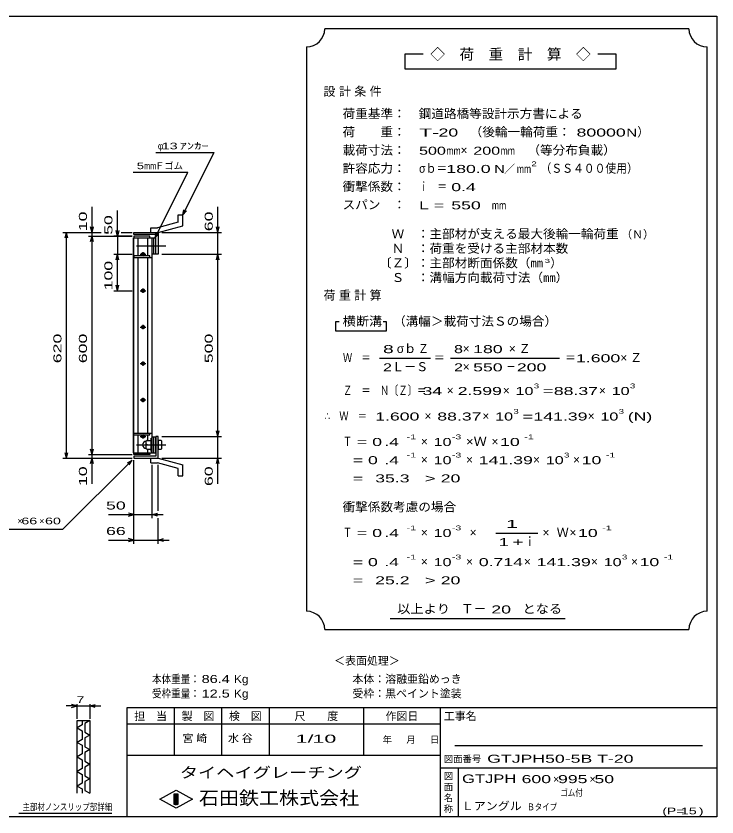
# Model space of a CAD drawing. Units: millimetres, scale not verified. Extents: x -1820 to 1731, y -1282 to 1054.
# Drawn here: x -194 to 1731, y -1146 to 1054 of the extents above; entities that cross this region are included whole.
import ezdxf
from ezdxf.enums import TextEntityAlignment as Align

# ---------------------------------------------------------------- set-up
doc = ezdxf.new("R2010")
doc.units = ezdxf.units.MM
doc.header["$LTSCALE"] = 10
doc.linetypes.add('CHAIN', pattern=[18.5, 12, -1.5, 3.5, -1.5])
for name, color, linetype, lineweight in [('0_2', 150, 'Continuous', 25), ('16', 3, 'Continuous', 25), ('19', 6, 'Continuous', 25), ('22', 4, 'Continuous', 25), ('24', 2, 'Continuous', 25), ('32', 4, 'Continuous', 25)]:
    doc.layers.add(name, color=color, linetype=linetype, lineweight=lineweight)
doc.styles.add('ベクトル', font='')
doc.styles.get('ベクトル').set_extended_font_data('ベクトル')

msp = doc.modelspace()

# ---------------------------------------------------------------- linework, layer by layer
at = {"layer": '0_2'}
for p, q in [((-1729, 1053.5), (1731, 1053.5)), ((1731, 1053.5), (1731, -1146.5)), ((1731, -846.5), (111, -846.5)), ((111, -846.5), (111, -1146.5)), ((241, -846.5), (241, -976.5)), ((371, -976.5), (371, -846.5)), ((501, -846.5), (501, -976.5)), ((761, -976.5), (761, -846.5)), ((971, -846.5), (971, -1146.5)), ((971, -891.5), (111, -891.5)), ((1691, -951.5), (1011, -951.5)), ((111, -976.5), (971, -976.5)), ((971, -1011.5), (1731, -1011.5)), ((1021, -1146.5), (1021, -1011.5)), ((201, -1097.5), (246, -1072.5)), ((246, -1072.5), (291, -1097.5)), ((246, -1122.5), (201, -1097.5)), ((241, -1082.5), (251, -1082.5)), ((241, -1112.5), (241, -1082.5)), ((241, -1082.5), (243, -1082.5)), ((243, -1082.5), (243, -1112.5)), ((245, -1112.5), (245, -1082.5)), ((245, -1082.5), (247, -1082.5)), ((291, -1097.5), (246, -1122.5)), ((247, -1082.5), (247, -1112.5)), ((249, -1112.5), (249, -1082.5)), ((249, -1082.5), (251, -1082.5)), ((251, -1082.5), (251, -1112.5)), ((251, -1082.5), (251, -1112.5)), ((251, -1112.5), (241, -1112.5)), ((243, -1112.5), (245, -1112.5)), ((247, -1112.5), (249, -1112.5)), ((1731, -1146.5), (-1729, -1146.5))]:
    msp.add_line(p, q, dxfattribs=at)
at = {"layer": '16'}
for p, q in [((129.3, -146.5), (129.3, 444.5)), ((129.3, 444.5), (130, 444.5)), ((174, 449), (130, 449)), ((130, 449), (130, 444.5)), ((130, 444.5), (174, 444.5)), ((130, -146.5), (130, 444.5)), ((130, 444.5), (180, 444.5)), ((141.5, 394.5), (141.5, 444.5)), ((168.5, 394.5), (168.5, 444.5)), ((174, 444.5), (174, 449)), ((180, -146.5), (180, 444.5)), ((180, 444.5), (184.5, 444.5)), ((184.5, 400.5), (184.5, 444.5)), ((184.5, 444.5), (190.5, 444.5)), ((190.5, 400.5), (190.5, 444.5)), ((147, 399), (163, 399)), ((153, 402), (157, 402)), ((153, 396), (157, 396)), ((155, 394.5), (155, 405)), ((180, 400.5), (184.5, 400.5)), ((184.5, 400.5), (190.5, 400.5)), ((130, 394.5), (130, 390)), ((174, 394.5), (130, 394.5)), ((130, 390), (180, 390)), ((141.5, -92), (141.5, 390)), ((168.5, -92), (168.5, 390)), ((174, 390), (174, 394.5)), ((147, 299), (163, 299)), ((153, 302), (157, 302)), ((153, 296), (157, 296)), ((155, 293), (155, 305)), ((147, 199), (163, 199)), ((153, 202), (157, 202)), ((155, 193), (155, 205)), ((153, 196), (157, 196)), ((147, 99), (163, 99)), ((153, 102), (157, 102)), ((153, 96), (157, 96)), ((155, 93), (155, 105)), ((153, 2), (157, 2)), ((155, -7), (155, 5)), ((147, -1), (163, -1)), ((153, -4), (157, -4)), ((130, -96.5), (130, -92)), ((130, -92), (180, -92)), ((130, -96.5), (174, -96.5)), ((141.5, -146.5), (141.5, -96.5)), ((147, -101), (163, -101)), ((153, -98), (157, -98)), ((153, -104), (157, -104)), ((155, -107), (155, -96.5)), ((168.5, -111.5), (168.5, -96.5)), ((174, -96.5), (174, -92)), ((177, -143), (177, -106)), ((177, -106), (180, -106)), ((180, -102.5), (184.5, -102.5)), ((180, -143), (180, -106)), ((184.5, -146.5), (184.5, -102.5)), ((184.5, -102.5), (190.5, -102.5)), ((190.5, -146.5), (190.5, -102.5)), ((166, -112.5), (164, -114.5)), ((164, -134.5), (164, -114.5)), ((166, -124.5), (164, -122.5)), ((166, -124.5), (164, -126.5)), ((166, -112.5), (175, -112.5)), ((166, -124.5), (175, -124.5)), ((177, -114.5), (175, -112.5)), ((175, -124.5), (177, -122.5)), ((177, -126.5), (175, -124.5)), ((129.3, -146.5), (130, -146.5)), ((130, -146.5), (174, -146.5)), ((130, -151), (130, -146.5)), ((130, -146.5), (180, -146.5)), ((174, -151), (130, -151)), ((164, -134.5), (166, -136.5)), ((166, -136.5), (175, -136.5)), ((168.5, -146.5), (168.5, -137.5)), ((174, -146.5), (174, -151)), ((175, -136.5), (177, -134.5)), ((177, -143), (180, -143)), ((180, -146.5), (184.5, -146.5)), ((184.5, -146.5), (190.5, -146.5))]:
    msp.add_line(p, q, dxfattribs=at)
at = {"layer": '16', "linetype": 'CHAIN'}
for p, q in [((137, 422.5), (218, 422.5)), ((137, -124.5), (218, -124.5))]:
    msp.add_line(p, q, dxfattribs=at)
at = {"layer": '16'}
for centre, radius, start, end in [((153, 399), 3, 90, 270), ((155, 399), 4, 46.6, 133.4), ((155, 399), 4, 226.6, 313.4), ((157, 399), 3, 270, 90), ((153, 299), 3, 90, 270), ((155, 299), 4, 46.6, 133.4), ((155, 299), 4, 226.6, 313.4), ((157, 299), 3, 270, 90), ((153, 199), 3, 90, 270), ((155, 199), 4, 46.6, 133.4), ((157, 199), 3, 270, 90), ((155, 199), 4, 226.6, 313.4), ((153, 99), 3, 90, 270), ((155, 99), 4, 46.6, 133.4), ((155, 99), 4, 226.6, 313.4), ((157, 99), 3, 270, 90), ((153, -1), 3, 90, 270), ((155, -1), 4, 46.6, 133.4), ((157, -1), 3, 270, 90), ((155, -1), 4, 226.6, 313.4), ((153, -101), 3, 90, 270), ((155, -101), 4, 46.6, 133.4), ((155, -101), 4, 226.6, 313.4), ((157, -101), 3, 270, 90), ((164, -124.5), 10, 90, 270)]:
    msp.add_arc(centre, radius, start, end, dxfattribs=at)
at = {"layer": '19'}
for p, q in [((251.1, 507.1), (264.1, 507.1)), ((251.1, 487.1), (251.1, 507.1)), ((264.1, 477.1), (264.1, 507.1)), ((251.1, 487.1), (194.8, 472)), ((176.5, 472), (194.8, 472)), ((176.5, 459), (176.5, 472)), ((196.5, 459), (264.1, 477.1)), ((130, 453), (130, 459)), ((130, 459), (196.5, 459)), ((190.5, 453), (130, 453)), ((176.5, 459), (196.5, 459)), ((190.5, 399), (190.5, 453)), ((196.5, 459), (196.5, 399)), ((196.5, 399), (190.5, 399)), ((196.5, -101), (190.5, -101)), ((190.5, -101), (190.5, -155)), ((196.5, -161), (196.5, -101)), ((204.5, -112.5), (196.5, -112.5)), ((196.5, -112.5), (196.5, -136.5)), ((196.5, -124.5), (204.5, -124.5)), ((206.5, -114.5), (204.5, -112.5)), ((206.5, -122.5), (204.5, -124.5)), ((204.5, -124.5), (206.5, -126.5)), ((206.5, -134.5), (206.5, -114.5)), ((196.5, -136.5), (204.5, -136.5)), ((204.5, -136.5), (206.5, -134.5)), ((130, -155), (130, -161)), ((190.5, -155), (130, -155)), ((130, -161), (196.5, -161)), ((176.5, -161), (196.5, -161)), ((176.5, -174), (176.5, -161)), ((176.5, -174), (194.8, -174)), ((251.1, -189.1), (194.8, -174)), ((196.5, -161), (264.1, -179.1)), ((251.1, -209.1), (251.1, -189.1)), ((264.1, -209.1), (264.1, -179.1)), ((251.1, -209.1), (264.1, -209.1))]:
    msp.add_line(p, q, dxfattribs=at)
at = {"layer": '22'}
for p, q in [((190.5, 679), (350.5, 679)), ((264.5, 507), (350.5, 679)), ((128, 624.5), (278, 624.5)), ((188, 444.5), (278, 624.5)), ((15, 459), (15, 529)), ((360.5, 459), (360.5, 529)), ((85, 449), (85, 519)), ((264.5, 507), (267.5, 521.6)), ((264.5, 507), (274.5, 518)), ((15, 459), (11, 474)), ((15, 459), (19, 474)), ((85, 449), (81, 464)), ((89, 464), (85, 449)), ((360.5, 459), (356.5, 474)), ((360.5, 459), (364.5, 474)), ((-65, 459), (40, 459)), ((-59, 444), (-55, 459)), ((-51, 444), (-55, 459)), ((-55, -161), (-55, 459)), ((5, 459), (40, 459)), ((5, 449), (125, 449)), ((11, 434), (15, 449)), ((15, 449), (15, 459)), ((19, 434), (15, 449)), ((15, -151), (15, 449)), ((125, 449), (75, 449)), ((85, 449), (85, 399)), ((95, 459), (125, 459)), ((95, 459), (125, 459)), ((188, 444.5), (191, 459.1)), ((188, 444.5), (198, 455.5)), ((206.5, 459), (370.5, 459)), ((360.5, 399), (360.5, 459)), ((75, 399), (125, 399)), ((81, 384), (85, 399)), ((89, 384), (85, 399)), ((85, 299), (85, 399)), ((206.5, 399), (370.5, 399)), ((356.5, 384), (360.5, 399)), ((364.5, 384), (360.5, 399)), ((360.5, -101), (360.5, 399)), ((85, 299), (81, 314)), ((85, 299), (89, 314)), ((75, 299), (125, 299)), ((360.5, -101), (356.5, -86)), ((360.5, -101), (364.5, -86)), ((206.5, -101), (370.5, -101)), ((360.5, -161), (360.5, -101)), ((-55, -161), (-59, -146)), ((-55, -161), (-51, -146)), ((5, -151), (125, -151)), ((15, -151), (11, -136)), ((15, -151), (19, -136)), ((15, -161), (15, -151)), ((-65, -161), (125, -161)), ((-65, -356), (125, -166)), ((5, -161), (125, -161)), ((11, -176), (15, -161)), ((19, -176), (15, -161)), ((15, -231), (15, -161)), ((112, -174), (125, -166)), ((117, -179), (125, -166)), ((130, -326), (130, -166)), ((130, -396), (130, -166)), ((206.5, -161), (370.5, -161)), ((356.5, -176), (360.5, -161)), ((364.5, -176), (360.5, -161)), ((360.5, -231), (360.5, -161)), ((180, -326), (180, -179)), ((196.5, -306), (196.5, -179)), ((60, -316), (130, -316)), ((130, -316), (115, -312)), ((115, -320), (130, -316)), ((130, -316), (180, -316)), ((180, -316), (195, -312)), ((195, -320), (180, -316)), ((180, -316), (210, -316)), ((196.5, -396), (196.5, -326)), ((-265, -356), (-65, -356)), ((60, -386), (130, -386)), ((130, -386), (115, -382)), ((115, -390), (130, -386)), ((130, -386), (196.5, -386)), ((196.5, -386), (211.5, -382)), ((211.5, -390), (196.5, -386)), ((196.5, -386), (226.5, -386))]:
    msp.add_line(p, q, dxfattribs=at)
at = {"layer": '24', "color": 4}
for p, q in [((1654, 1018.5), (654, 1018.5)), ((604, 968.5), (604, -581.5)), ((1704, -581.5), (1704, 968.5)), ((924, 948.5), (874, 948.5)), ((874, 948.5), (874, 908.5)), ((1454, 948.5), (1404, 948.5)), ((1454, 908.5), (1454, 948.5)), ((874, 908.5), (1454, 908.5)), ((694, 213.5), (684, 213.5)), ((684, 213.5), (684, 188.5)), ((824, 213.5), (814, 213.5)), ((824, 188.5), (824, 213.5)), ((684, 188.5), (824, 188.5)), ((804, 113.5), (944, 113.5)), ((999, 113.5), (1299, 113.5)), ((1124, -366.5), (1239, -366.5)), ((834, -601.5), (1314, -601.5)), ((654, -631.5), (1654, -631.5))]:
    msp.add_line(p, q, dxfattribs=at)
for centre, start, end in [((604, 1018.5), 270, 0), ((1704, 1018.5), 180, 270), ((604, -631.5), 0, 90), ((1704, -631.5), 90, 180)]:
    msp.add_arc(centre, 50, start, end, dxfattribs=at)
at = {"layer": '32'}
for p, q in [((-26, -841.5), (-56, -841.5)), ((-26, -841.5), (-41, -837.5)), ((-41, -845.5), (-26, -841.5)), ((-26, -876.5), (-26, -836.5)), ((-26, -841.5), (9, -841.5)), ((9, -836.5), (9, -876.5)), ((9, -841.5), (24, -837.5)), ((24, -845.5), (9, -841.5)), ((9, -841.5), (39, -841.5)), ((-26, -881.5), (9, -881.5)), ((-26, -1081.5), (-26, -881.5)), ((-12, -893.5), (-26, -901.5)), ((-26, -901.5), (-12, -909.5)), ((-12, -881.5), (-12, -893.5)), ((9, -881.5), (-5, -889.5)), ((-5, -889.5), (-5, -913.5)), ((9, -881.5), (9, -1081.5)), ((-12, -909.5), (-12, -933.5)), ((-5, -913.5), (9, -921.5)), ((9, -921.5), (-5, -929.5)), ((-12, -933.5), (-26, -941.5)), ((-26, -941.5), (-12, -949.5)), ((-5, -929.5), (-5, -953.5)), ((-12, -949.5), (-12, -973.5)), ((-5, -953.5), (9, -961.5)), ((9, -961.5), (-5, -969.5)), ((-12, -973.5), (-26, -981.5)), ((-26, -981.5), (-12, -989.5)), ((-12, -989.5), (-12, -1013.5)), ((-5, -969.5), (-5, -993.5)), ((-5, -993.5), (9, -1001.5)), ((9, -1001.5), (-5, -1009.5)), ((-5, -1009.5), (-5, -1033.5)), ((-12, -1013.5), (-26, -1021.5)), ((-26, -1021.5), (-12, -1029.5)), ((-12, -1029.5), (-12, -1053.5)), ((-5, -1033.5), (9, -1041.5)), ((-12, -1053.5), (-26, -1061.5)), ((9, -1041.5), (-5, -1049.5)), ((-5, -1049.5), (-5, -1073.5)), ((-26, -1061.5), (-12, -1069.5)), ((-12, -1069.5), (-12, -1081.5)), ((-5, -1073.5), (9, -1081.5)), ((69, -1136.5), (-186, -1136.5))]:
    msp.add_line(p, q, dxfattribs=at)

# ---------------------------------------------------------------- texts
at = {"layer": '0_2', "style": 'ベクトル'}
for s, height, p in [('担\u3000当', 21.99, (131, -869.5)), ('製\u3000図', 21.99, (261, -869.5)), ('検\u3000図', 21.99, (391, -869.5)), ('尺\u3000\u3000度', 21.99, (571, -869.5)), ('作図日', 21.99, (821, -869.5)), ('工事名', 21.99, (981, -869.5)), ('年', 18.3, (813, -934)), ('月', 18.3, (878, -934)), ('日', 18.3, (943, -934)), ('図面番号', 18.33, (981, -987)), ('図', 18.3, (981, -1034)), ('面', 18.3, (981, -1064)), ('名', 18.3, (981, -1094)), ('称', 18.3, (981, -1124))]:
    msp.add_text(s, height=height, dxfattribs=at).set_placement(p, align=Align.MIDDLE_LEFT)
at = {"layer": '0_2', "color": 222, "style": 'ベクトル'}
for s, height, width, p in [('タイヘイグレーチング', 29.33, 1.25, (256, -1024.5)), ('石田鉄工株式会社', 36.66, 1.1, (308.5, -1094.5))]:
    msp.add_text(s, height=height, dxfattribs=dict(at, width=width)).set_placement(p, align=Align.MIDDLE_LEFT)
at = {"layer": '22', "color": 2, "style": 'ベクトル'}
for s, height, width, p in [(' 13 ', 18.33, 1.6, (195.5, 696.5)), ('ｱﾝｶｰ', 18.33, 1.6, (255.5, 696.5)), ('5', 18.3, 1.45, (138, 642)), ('mm', 18.33, 0.75, (158, 642)), (' 50 ', 21.99, 1.65, (40, -291)), (' 66 ', 18.33, 1.6, (-190, -333.5)), (' 60 ', 18.33, 1.6, (-125, -333.5)), (' 66 ', 21.99, 1.65, (40, -361)), ('本体重量：', 21.99, 0.85, (180, -767.5)), (' 86.4', 21.99, 1.35, (305, -767.5)), ('Kg', 21.99, 1.1, (405, -767.5)), ('受枠重量：', 21.99, 0.85, (180, -807.5)), (' 12.5', 21.99, 1.35, (305, -807.5)), ('Kg', 21.99, 1.1, (405, -807.5)), ('1/', 21.99, 2, (574, -931.5)), (' 10 ', 21.99, 2, (604, -931.5)), ('GTJPH50-5B T-20            ', 21.99, 1.65, (1100, -986.5)), ('GTJPH', 23.46, 1.45, (1031, -1041.5)), (' 600 ', 21.99, 1.65, (1181, -1042.5)), (' 995 ', 21.99, 1.65, (1281, -1042.5)), (' 50 ', 21.99, 1.65, (1381, -1042.5)), ('ゴム付', 18.33, 0.8, (1301, -1080)), ('Ｌアングル', 21.99, 1.1, (1030, -1116.5)), ('Ｂタイプ', 18.33, 0.8, (1210, -1119)), ('(P=', 18.33, 1.55, (1581, -1130)), (' 15 ', 18.33, 1.6, (1621, -1130)), (')', 18.3, 1.6, (1681, -1130))]:
    msp.add_text(s, height=height, dxfattribs=dict(at, width=width)).set_placement(p, align=Align.MIDDLE_LEFT)
for s, height, p in [('φ', 18.3, (195.5, 696.5)), ('Ｆゴム', 18.33, (188, 642)), ('×', 18.3, (-190, -333.5)), ('×', 18.3, (-130, -333.5)), ('＜表面処理＞', 21.99, (680, -717.5)), ('本体：', 21.99, (730, -767.5)), ('溶融亜鉛めっき', 21.99, (820, -767.5)), ('受枠：', 21.99, (730, -807.5)), ('黒ペイント塗装', 21.99, (820, -807.5)), ('×', 22, (1281, -1042.5)), ('×', 22, (1381, -1042.5))]:
    msp.add_text(s, height=height, dxfattribs=at).set_placement(p, align=Align.MIDDLE_LEFT)
at = {"layer": '22', "color": 2, "style": 'ベクトル', "width": 1.65}
for s, p in [(' 10 ', (-10, 449)), (' 60 ', (335.5, 449)), (' 50 ', (60, 439)), (' 100 ', (60, 286.5)), (' 620 ', (-80, 86.5)), (' 600 ', (-10, 86.5)), (' 500 ', (335.5, 86.5)), (' 10 ', (-10, -251)), (' 60 ', (335.5, -251))]:
    msp.add_text(s, height=21.99, rotation=90, dxfattribs=at).set_placement(p, align=Align.MIDDLE_LEFT)
at = {"layer": '22', "color": 2, "char_height": 21.99, "attachment_point": 4, "style": 'ベクトル'}
for s, insert in [('\\T1.25;宮崎\u3000', (263.5, -931.5)), ('\\T1.25;水谷\u3000', (388.5, -931.5))]:
    msp.add_mtext(s, dxfattribs=dict(at, insert=insert))
at = {"layer": '24', "style": 'ベクトル'}
for s, height, p in [('◇\u3000荷\u3000重\u3000計\u3000算\u3000◇', 29.33, (944, 948.5)), ('）', 24.2, (1512, 735)), ('×', 24.2, (1027, 685)), ('／', 22, (1146.5, 633.5)), ('（Ｎ）', 21.99, (1468, 453.5)), ('）', 24.2, (1273, 375)), ('σｂ', 24.19, (852, 140)), ('×', 24.2, (1033, 140)), ('Ｌ－Ｓ', 24.19, (839, 90)), ('×', 24.2, (1033, 90)), ('×', 24.2, (989, 25)), ('×', 24.2, (1143, 25)), ('×', 24.2, (1407, 25)), ('×', 24.2, (928, -45)), ('×', 24.2, (1087, -45)), ('×', 24.2, (1376, -45)), ('×', 24.2, (918, -115)), ('×', 24.2, (1112, -115)), ('×', 24.2, (918, -165)), ('×', 24.2, (1042, -165)), ('×', 24.2, (1226, -165)), ('×', 24.2, (1336, -165)), ('×', 24.2, (918, -365)), ('×', 24.2, (1052, -365)), ('×', 24.2, (1252, -365)), ('Ｗ', 24.2, (1291, -365)), ('×', 24.2, (1326, -365)), ('ｉ', 24.2, (1200.5, -390)), ('×', 24.2, (918, -445)), ('×', 24.2, (1042, -445)), ('×', 24.2, (1201, -445)), ('×', 24.2, (1385, -445)), ('×', 24.2, (1495, -445)), ('Ｔ－', 25.66, (1028, -574))]:
    msp.add_text(s, height=height, dxfattribs=at).set_placement(p, align=Align.MIDDLE_LEFT)
for s, height, width, p in [('荷重基準：\u3000', 24.19, 1.05, (703, 785)), ('鋼道路橋等設計示方書による', 24.19, 1.05, (912, 785)), ('荷\u3000\u3000重：\u3000', 24.19, 1.05, (703, 735)), ('（後輪一輪荷重：', 24.19, 1.05, (1052, 735)), ('T-', 21.99, 2, (913, 733.5)), (' 20 ', 21.99, 1.65, (953, 733.5)), (' 80000', 21.99, 1.65, (1332, 733.5)), ('N', 22, 1.4, (1482, 733.5)), ('載荷寸法：\u3000', 24.19, 1.05, (703, 685)), ('500', 21.99, 1.5, (913, 683.5)), ('mm', 21.99, 0.8, (988, 683.5)), ('200', 21.99, 1.5, (1062, 683.5)), ('mm', 21.99, 0.8, (1137, 683.5)), ('\u3000（等分布負載）', 24.19, 1.05, (1176, 685)), ('許容応力：\u3000', 24.19, 1.05, (703, 635)), ('σｂ＝', 24.19, 0.9, (913, 635)), ('180.0', 21.99, 1.65, (988, 633.5)), ('N', 22, 1.4, (1119, 633.5)), ('mm', 21.99, 0.8, (1181.5, 633.5)), ('2', 13.2, 1.5, (1221.5, 647.5)), ('（ＳＳ４００使用）', 24.19, 0.9, (1246.5, 635)), ('衝撃係数：\u3000', 24.19, 1.05, (703, 585)), ('ｉ\u3000＝', 24.19, 0.75, (913, 585)), (' 0.4', 21.99, 1.65, (988, 583.5)), ('スパン\u3000：\u3000', 24.19, 1.05, (703, 535)), ('L =', 21.99, 1.65, (913, 533.5)), (' 550 ', 21.99, 1.65, (988, 533.5)), ('mm', 21.99, 0.8, (1113, 533.5)), ('\u3000Ｗ\u3000：主部材が支える最大後輪一輪荷重', 24.19, 1.05, (803, 455)), ('\u3000Ｎ\u3000：荷重を受ける主部材本数', 24.19, 1.05, (803, 415)), ('〔Ｚ〕：主部材断面係数（㎜', 24.19, 1.05, (803, 375)), ('3', 11, 1.8, (1258, 381)), ('\u3000Ｓ\u3000：溝幅方向載荷寸法（㎜）', 24.19, 1.05, (803, 335)), ('横断溝', 24.19, 1.1, (703, 215)), ('\u3000（溝幅＞載荷寸法Ｓの場合）', 24.19, 1.05, (807, 215)), ('8', 22, 1.8, (814, 138.5)), ('Ｚ', 24.2, 0.9, (910, 140)), ('8', 22, 1.5, (1009, 138.5)), (' 180 ', 21.99, 1.65, (1048, 138.5)), ('Ｗ\u3000＝', 24.19, 0.75, (704, 115)), ('＝', 24.2, 0.9, (954, 115)), ('＝', 24.2, 0.9, (1314, 115)), ('1.600', 21.99, 1.65, (1344, 113.5)), ('2', 22, 1.5, (814, 88.5)), ('2', 22, 1.5, (1009, 88.5)), (' 550 ', 21.99, 1.65, (1048, 88.5)), ('－', 24.2, 0.75, (1153, 90)), (' 200 ', 21.99, 1.65, (1168, 88.5)), ('3', 13.2, 1.5, (1228, 37.5)), ('3', 13.2, 1.5, (1492, 37.5)), ('Ｚ\u3000＝\u3000Ｎ〔Ｚ〕＝', 24.19, 0.75, (704, 25)), (' 34 ', 21.99, 1.65, (909, 23.5)), ('2.599', 21.99, 1.65, (1019, 23.5)), ('10', 21.99, 1.5, (1178, 23.5)), ('=', 22, 1.7, (1253, 23.5)), ('88.37', 21.99, 1.65, (1283, 23.5)), ('10', 21.99, 1.5, (1442, 23.5)), ('∴\u3000Ｗ\u3000＝', 24.19, 0.75, (654, -45)), (' 1.600', 21.99, 1.65, (779, -46.5)), ('88.37', 21.99, 1.65, (963, -46.5)), ('10', 21.99, 1.5, (1122, -46.5)), ('3', 13.2, 1.5, (1172, -32.5)), ('=', 22, 1.7, (1197, -46.5)), ('141.39', 21.99, 1.65, (1227, -46.5)), ('10', 21.99, 1.5, (1411, -46.5)), ('3', 13.2, 1.5, (1461, -32.5)), ('(N)', 21.99, 1.65, (1486, -46.5)), ('Ｔ', 24.2, 0.75, (704, -115)), (' = 0', 21.99, 1.65, (729, -116.5)), (' .4 ', 21.99, 1.65, (804, -116.5)), ('-1', 13.2, 1.65, (879, -102.5)), ('10', 21.99, 1.5, (953, -116.5)), ('-3', 13.2, 1.65, (1003, -102.5)), ('×Ｗ', 24.19, 1.1, (1042, -115)), (' 10 ', 21.99, 1.65, (1122, -116.5)), ('-1', 13.2, 1.65, (1202, -102.5)), ('-1', 13.2, 1.65, (879, -152.5)), ('-3', 13.2, 1.65, (1003, -152.5)), ('3', 13.2, 1.5, (1311, -152.5)), ('-1', 13.2, 1.65, (1426, -152.5)), ('  = 0', 21.99, 1.65, (704, -166.5)), (' .4 ', 21.99, 1.65, (804, -166.5)), ('10', 21.99, 1.5, (953, -166.5)), ('141.39', 21.99, 1.65, (1077, -166.5)), ('10', 21.99, 1.5, (1261, -166.5)), (' 10 ', 21.99, 1.65, (1346, -166.5)), ('  =', 21.99, 1.65, (704, -216.5)), (' 35.3', 21.99, 1.65, (779, -216.5)), ('>', 22, 1.7, (929, -216.5)), (' 20 ', 21.99, 1.65, (959, -216.5)), ('衝撃係数考慮の場合', 24.19, 1.05, (703, -295)), ('-1', 13.2, 1.65, (879, -352.5)), ('-3', 13.2, 1.65, (1003, -352.5)), ('-1', 13.2, 1.65, (1416, -352.5)), ('Ｔ', 24.2, 0.75, (704, -365)), (' = 0', 21.99, 1.65, (729, -366.5)), (' .4 ', 21.99, 1.65, (804, -366.5)), ('10', 21.99, 1.5, (953, -366.5)), (' 10 ', 21.99, 1.65, (1336, -366.5)), ('  = 0', 21.99, 1.65, (704, -446.5)), (' .4 ', 21.99, 1.65, (804, -446.5)), ('-1', 13.2, 1.65, (879, -432.5)), ('10', 21.99, 1.5, (953, -446.5)), ('-3', 13.2, 1.65, (1003, -432.5)), ('0.714', 21.99, 1.65, (1077, -446.5)), ('141.39', 21.99, 1.65, (1236, -446.5)), ('10', 21.99, 1.5, (1420, -446.5)), ('3', 13.2, 1.5, (1470, -432.5)), (' 10 ', 21.99, 1.65, (1505, -446.5)), ('-1', 13.2, 1.65, (1585, -432.5)), ('  =', 21.99, 1.65, (704, -496.5)), (' 25.2', 21.99, 1.65, (779, -496.5)), ('>', 22, 1.7, (929, -496.5)), (' 20 ', 21.99, 1.65, (959, -496.5)), ('以上より\u3000', 24.19, 1.1, (853, -575)), (' 20 ', 21.99, 1.65, (1098, -576.5)), ('となる', 24.19, 1.1, (1197, -575))]:
    msp.add_text(s, height=height, dxfattribs=dict(at, width=width)).set_placement(p, align=Align.MIDDLE_LEFT)
at = {"layer": '24', "attachment_point": 4, "style": 'ベクトル'}
for s, insert, char_height in [('\\T1.28;設計条件', (650.5, 845), 24.19), ('\\T1.28;荷重計算', (650.5, 285), 24.19), ('\\T1.42;×Ｚ', (1159.5, 140), 24.19), ('\\T1.42;×Ｚ', (1465.5, 115), 24.19), ('\\T1.25;\\W2;\\~1\\~', (1131.5, -341.5), 21.99), ('\\T1.33;\\W1.75;1+', (1131.5, -391.5), 21.99)]:
    msp.add_mtext(s, dxfattribs=dict(at, insert=insert, char_height=char_height))
at = {"layer": '32', "color": 2, "style": 'ベクトル'}
for s, width, p in [(' 7 ', 1.6, (-38.5, -824)), ('主部材ノンスリップ部詳細', 0.8, (-176, -1119))]:
    msp.add_text(s, height=18.33, dxfattribs=dict(at, width=width)).set_placement(p, align=Align.MIDDLE_LEFT)

doc.saveas('drawing.dxf')
